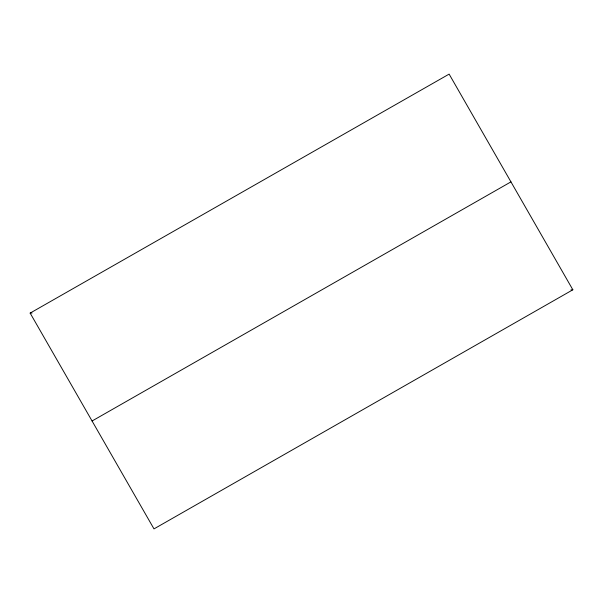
<?xml version="1.0" encoding="UTF-8"?>
<svg xmlns="http://www.w3.org/2000/svg" width="603" height="603" viewBox="0 0 603 603"><rect width="100%" height="100%" fill="white"/><g stroke="black" fill="none" stroke-linecap="round" stroke-linejoin="round"><path stroke-width="0.9" d="M30.15 313.1L449.129 74.109L572.85 289.779L153.991 528.891L30.15 313.1L32.034 313.017M92.071 421L510.952 181.872M570.966 289.862L572.85 289.779"/></g></svg>
